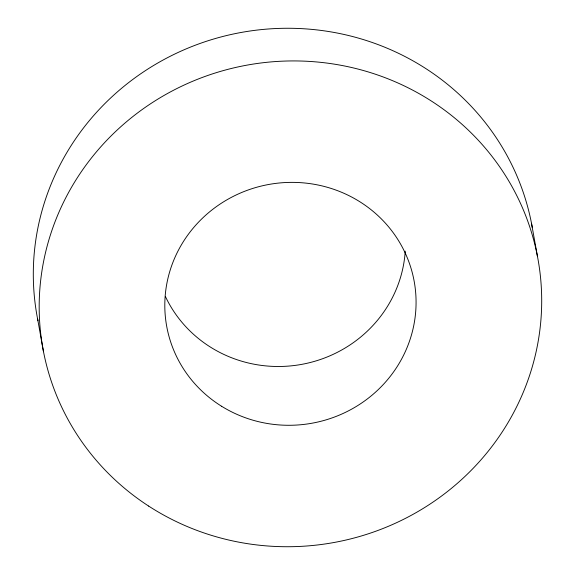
<?xml version="1.0" encoding="UTF-8"?>
<svg xmlns="http://www.w3.org/2000/svg" width="575" height="575" viewBox="0 0 575 575"><rect width="100%" height="100%" fill="white"/><g stroke="black" fill="none" stroke-linecap="round" stroke-linejoin="round"><path stroke-width="0.86" d="M531.501 223.294L537.373 255.961M37.627 319.039L43.499 351.706M37.972 320.778A251.541 242.621 -10.2 0 1 239.502 32.768A251.541 242.621 -10.2 0 1 532.306 227.657M405.238 251.174A125.767 121.311 -10.2 0 1 302.623 364.198A125.767 121.311 -10.2 0 1 165.535 296.772M148.652 506.072A251.541 242.621 -10.2 0 0 540.974 319.226A251.541 242.621 -10.2 0 0 181.693 86.192A251.541 242.621 -10.2 0 0 148.652 506.072M221.648 406.288A125.767 121.311 -10.2 0 0 415.876 309.084A125.767 121.311 -10.2 0 0 233.795 196.118A125.767 121.311 -10.2 0 0 221.648 406.288"/></g></svg>
